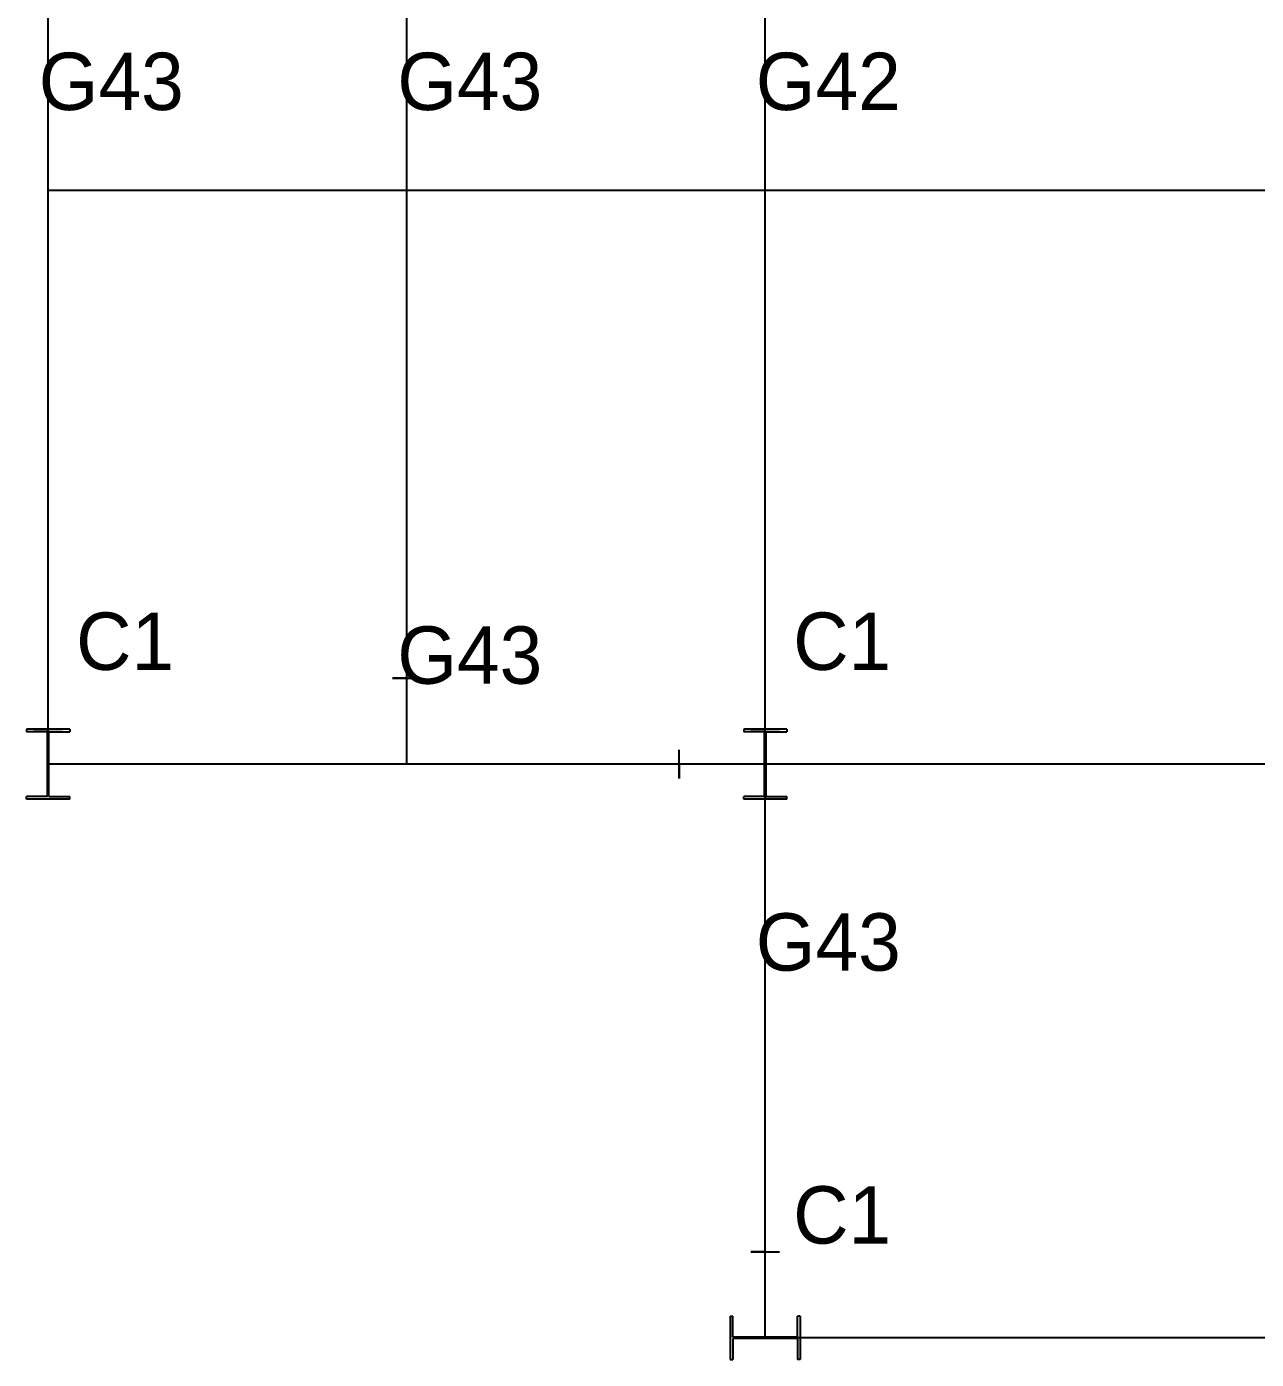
# Model space of a CAD drawing. Extents: x -150 to 68522, y -150 to 33063.
# Drawn here: x -150 to 8425, y -150 to 9141 of the extents above; entities that cross this region are included whole.
import ezdxf
from ezdxf.enums import TextEntityAlignment as Align

# ---------------------------------------------------------------- set-up
doc = ezdxf.new("R2010")
doc.units = 0
doc.layers.get('0').update_dxf_attribs({"color": 2, "linetype": 'CONTINUOUS'})

msp = doc.modelspace()

# ---------------------------------------------------------------- linework, layer by layer
for p, q in [((0, 8000), (0, 12000)), ((0, 4000, 3330), (0, 12000, 3330)), ((0, 4000, 6460), (0, 12000, 6460)), ((0, 4000, 9590), (0, 12000, 9590)), ((2500, 4000, 3330), (2500, 12000, 3330)), ((2500, 4000, 6460), (2500, 12000, 6460)), ((2500, 4000, 9590), (2500, 12000, 9590)), ((5000, 8000), (5000, 12000)), ((5000, 4000, 3330), (5000, 12000, 3330)), ((5000, 4000, 6460), (5000, 12000, 6460)), ((5000, 4000, 9590), (5000, 12000, 9590)), ((0, 4000), (0, 8000)), ((5000, 8000), (0, 8000)), ((5000, 4000), (5000, 8000)), ((12500, 8000), (5000, 8000)), ((5000, 4000), (0, 4000)), ((0, 4000), (0, 4000, 3330)), ((5000, 4000, 3330), (0, 4000, 3330)), ((0, 4000, 3330), (0, 4000, 6460)), ((0, 4000, 6460), (0, 4000, 9590)), ((5000, 4000, 6460), (0, 4000, 6460)), ((5000, 4000, 9590), (0, 4000, 9590)), ((5000, 0), (5000, 4000)), ((12500, 4000), (5000, 4000)), ((5000, 4000), (5000, 4000, 3330)), ((12500, 4000, 3330), (5000, 4000, 3330)), ((5000, 0, 3330), (5000, 4000, 3330)), ((5000, 4000, 3330), (5000, 4000, 6460)), ((5000, 4000, 6460), (5000, 4000, 9590)), ((12500, 4000, 6460), (5000, 4000, 6460)), ((5000, 0, 6460), (5000, 4000, 6460)), ((12500, 4000, 9590), (5000, 4000, 9590)), ((5000, 0, 9590), (5000, 4000, 9590)), ((12500, 0), (5000, 0)), ((5000, 0), (5000, 0, 3330)), ((12500, 0, 3330), (5000, 0, 3330)), ((5000, 0, 3330), (5000, 0, 6460)), ((5000, 0, 6460), (5000, 0, 9590)), ((12500, 0, 6460), (5000, 0, 6460)), ((12500, 0, 9590), (5000, 0, 9590))]:
    msp.add_line(p, q)
at = {"layer": 'C1'}
for p, q in [((150, 4244), (-150, 4244)), ((-150, 4244), (-150, 4226)), ((150, 4244, 3330), (-150, 4244, 3330)), ((-150, 4244, 3330), (-150, 4226, 3330)), ((150, 4244, 6460), (-150, 4244, 6460)), ((-150, 4244, 6460), (-150, 4226, 6460)), ((-5.5, 4226), (-150, 4226)), ((-5.5, 4226, 3330), (-150, 4226, 3330)), ((-5.5, 4226, 6460), (-150, 4226, 6460)), ((-5.5, 3774), (-5.5, 4226)), ((-5.5, 4226), (-5.5, 4226)), ((-5.5, 4226), (-5.5, 4226)), ((-5.5, 4226), (-5.5, 4226)), ((-5.5, 3774, 3330), (-5.5, 4226, 3330)), ((-5.5, 4226, 3330), (-5.5, 4226, 3330)), ((-5.5, 4226, 3330), (-5.5, 4226, 3330)), ((-5.5, 4226, 3330), (-5.5, 4226, 3330)), ((-5.5, 3774, 6460), (-5.5, 4226, 6460)), ((-5.5, 4226, 6460), (-5.5, 4226, 6460)), ((-5.5, 4226, 6460), (-5.5, 4226, 6460)), ((-5.5, 4226, 6460), (-5.5, 4226, 6460)), ((5.5, 3774), (5.5, 4226)), ((5.5, 4226), (5.5, 4226)), ((5.5, 4226), (5.5, 4226)), ((5.5, 4226), (5.5, 4226)), ((5.5, 4226), (150, 4226)), ((5.5, 3774, 3330), (5.5, 4226, 3330)), ((5.5, 4226, 3330), (5.5, 4226, 3330)), ((5.5, 4226, 3330), (5.5, 4226, 3330)), ((5.5, 4226, 3330), (5.5, 4226, 3330)), ((5.5, 4226, 3330), (150, 4226, 3330)), ((5.5, 3774, 6460), (5.5, 4226, 6460)), ((5.5, 4226, 6460), (5.5, 4226, 6460)), ((5.5, 4226, 6460), (5.5, 4226, 6460)), ((5.5, 4226, 6460), (5.5, 4226, 6460)), ((5.5, 4226, 6460), (150, 4226, 6460)), ((150, 4244), (150, 4226)), ((150, 4244, 3330), (150, 4226, 3330)), ((150, 4244, 6460), (150, 4226, 6460)), ((5150, 4244), (4850, 4244)), ((4850, 4244), (4850, 4226)), ((5150, 4244, 3330), (4850, 4244, 3330)), ((4850, 4244, 3330), (4850, 4226, 3330)), ((5150, 4244, 6460), (4850, 4244, 6460)), ((4850, 4244, 6460), (4850, 4226, 6460)), ((4994.5, 4226), (4850, 4226)), ((4994.5, 4226, 3330), (4850, 4226, 3330)), ((4994.5, 4226, 6460), (4850, 4226, 6460)), ((4994.5, 3774), (4994.5, 4226)), ((4994.5, 4226), (4994.5, 4226)), ((4994.5, 4226), (4994.5, 4226)), ((4994.5, 4226), (4994.5, 4226)), ((4994.5, 3774, 3330), (4994.5, 4226, 3330)), ((4994.5, 4226, 3330), (4994.5, 4226, 3330)), ((4994.5, 4226, 3330), (4994.5, 4226, 3330)), ((4994.5, 4226, 3330), (4994.5, 4226, 3330)), ((4994.5, 3774, 6460), (4994.5, 4226, 6460)), ((4994.5, 4226, 6460), (4994.5, 4226, 6460)), ((4994.5, 4226, 6460), (4994.5, 4226, 6460)), ((4994.5, 4226, 6460), (4994.5, 4226, 6460)), ((5005.5, 3774), (5005.5, 4226)), ((5005.5, 4226), (5005.5, 4226)), ((5005.5, 4226), (5005.5, 4226)), ((5005.5, 4226), (5005.5, 4226)), ((5005.5, 4226), (5150, 4226)), ((5005.5, 3774, 3330), (5005.5, 4226, 3330)), ((5005.5, 4226, 3330), (5005.5, 4226, 3330)), ((5005.5, 4226, 3330), (5005.5, 4226, 3330)), ((5005.5, 4226, 3330), (5005.5, 4226, 3330)), ((5005.5, 4226, 3330), (5150, 4226, 3330)), ((5005.5, 3774, 6460), (5005.5, 4226, 6460)), ((5005.5, 4226, 6460), (5005.5, 4226, 6460)), ((5005.5, 4226, 6460), (5005.5, 4226, 6460)), ((5005.5, 4226, 6460), (5005.5, 4226, 6460)), ((5005.5, 4226, 6460), (5150, 4226, 6460)), ((5150, 4244), (5150, 4226)), ((5150, 4244, 3330), (5150, 4226, 3330)), ((5150, 4244, 6460), (5150, 4226, 6460)), ((-5.5, 3774), (-150, 3774)), ((-150, 3756), (-150, 3774)), ((-5.5, 3774, 3330), (-150, 3774, 3330)), ((-150, 3756, 3330), (-150, 3774, 3330)), ((-5.5, 3774, 6460), (-150, 3774, 6460)), ((-150, 3756, 6460), (-150, 3774, 6460)), ((150, 3756), (-150, 3756)), ((150, 3756, 3330), (-150, 3756, 3330)), ((150, 3756, 6460), (-150, 3756, 6460)), ((-5.5, 3774), (-5.5, 3774)), ((-5.5, 3774), (-5.5, 3774)), ((-5.5, 3774), (-5.5, 3774)), ((-5.5, 3774, 3330), (-5.5, 3774, 3330)), ((-5.5, 3774, 3330), (-5.5, 3774, 3330)), ((-5.5, 3774, 3330), (-5.5, 3774, 3330)), ((-5.5, 3774, 6460), (-5.5, 3774, 6460)), ((-5.5, 3774, 6460), (-5.5, 3774, 6460)), ((-5.5, 3774, 6460), (-5.5, 3774, 6460)), ((5.5, 3774), (5.5, 3774)), ((5.5, 3774), (5.5, 3774)), ((5.5, 3774), (5.5, 3774)), ((5.5, 3774), (150, 3774)), ((5.5, 3774, 3330), (5.5, 3774, 3330)), ((5.5, 3774, 3330), (5.5, 3774, 3330)), ((5.5, 3774, 3330), (5.5, 3774, 3330)), ((5.5, 3774, 3330), (150, 3774, 3330)), ((5.5, 3774, 6460), (5.5, 3774, 6460)), ((5.5, 3774, 6460), (5.5, 3774, 6460)), ((5.5, 3774, 6460), (5.5, 3774, 6460)), ((5.5, 3774, 6460), (150, 3774, 6460)), ((150, 3756), (150, 3774)), ((150, 3756, 3330), (150, 3774, 3330)), ((150, 3756, 6460), (150, 3774, 6460)), ((4994.5, 3774), (4850, 3774)), ((4850, 3756), (4850, 3774)), ((4994.5, 3774, 3330), (4850, 3774, 3330)), ((4850, 3756, 3330), (4850, 3774, 3330)), ((4994.5, 3774, 6460), (4850, 3774, 6460)), ((4850, 3756, 6460), (4850, 3774, 6460)), ((5150, 3756), (4850, 3756)), ((5150, 3756, 3330), (4850, 3756, 3330)), ((5150, 3756, 6460), (4850, 3756, 6460)), ((4994.5, 3774), (4994.5, 3774)), ((4994.5, 3774), (4994.5, 3774)), ((4994.5, 3774), (4994.5, 3774)), ((4994.5, 3774, 3330), (4994.5, 3774, 3330)), ((4994.5, 3774, 3330), (4994.5, 3774, 3330)), ((4994.5, 3774, 3330), (4994.5, 3774, 3330)), ((4994.5, 3774, 6460), (4994.5, 3774, 6460)), ((4994.5, 3774, 6460), (4994.5, 3774, 6460)), ((4994.5, 3774, 6460), (4994.5, 3774, 6460)), ((5005.5, 3774), (5005.5, 3774)), ((5005.5, 3774), (5005.5, 3774)), ((5005.5, 3774), (5005.5, 3774)), ((5005.5, 3774), (5150, 3774)), ((5005.5, 3774, 3330), (5005.5, 3774, 3330)), ((5005.5, 3774, 3330), (5005.5, 3774, 3330)), ((5005.5, 3774, 3330), (5005.5, 3774, 3330)), ((5005.5, 3774, 3330), (5150, 3774, 3330)), ((5005.5, 3774, 6460), (5005.5, 3774, 6460)), ((5005.5, 3774, 6460), (5005.5, 3774, 6460)), ((5005.5, 3774, 6460), (5005.5, 3774, 6460)), ((5005.5, 3774, 6460), (5150, 3774, 6460)), ((5150, 3756), (5150, 3774)), ((5150, 3756, 3330), (5150, 3774, 3330)), ((5150, 3756, 6460), (5150, 3774, 6460)), ((4756, 150), (4756, -150)), ((4756, 150), (4774, 150)), ((4756, 150, 3330), (4756, -150, 3330)), ((4756, 150, 3330), (4774, 150, 3330)), ((4756, 150, 6460), (4756, -150, 6460)), ((4756, 150, 6460), (4774, 150, 6460)), ((4774, 5.5), (4774, 150)), ((4774, 5.5, 3330), (4774, 150, 3330)), ((4774, 5.5, 6460), (4774, 150, 6460)), ((5226, 5.5), (5226, 150)), ((5244, 150), (5226, 150)), ((5226, 5.5, 3330), (5226, 150, 3330)), ((5244, 150, 3330), (5226, 150, 3330)), ((5226, 5.5, 6460), (5226, 150, 6460)), ((5244, 150, 6460), (5226, 150, 6460)), ((5244, 150), (5244, -150)), ((5244, 150, 3330), (5244, -150, 3330)), ((5244, 150, 6460), (5244, -150, 6460)), ((5226, 5.5), (4774, 5.5)), ((4774, 5.5), (4774, 5.5)), ((4774, 5.5), (4774, 5.5)), ((4774, 5.5), (4774, 5.5)), ((5226, 5.5, 3330), (4774, 5.5, 3330)), ((4774, 5.5, 3330), (4774, 5.5, 3330)), ((4774, 5.5, 3330), (4774, 5.5, 3330)), ((4774, 5.5, 3330), (4774, 5.5, 3330)), ((5226, 5.5, 6460), (4774, 5.5, 6460)), ((4774, 5.5, 6460), (4774, 5.5, 6460)), ((4774, 5.5, 6460), (4774, 5.5, 6460)), ((4774, 5.5, 6460), (4774, 5.5, 6460)), ((5226, 5.5), (5226, 5.5)), ((5226, 5.5), (5226, 5.5)), ((5226, 5.5), (5226, 5.5)), ((5226, 5.5, 3330), (5226, 5.5, 3330)), ((5226, 5.5, 3330), (5226, 5.5, 3330)), ((5226, 5.5, 3330), (5226, 5.5, 3330)), ((5226, 5.5, 6460), (5226, 5.5, 6460)), ((5226, 5.5, 6460), (5226, 5.5, 6460)), ((5226, 5.5, 6460), (5226, 5.5, 6460)), ((5226, -5.5), (4774, -5.5)), ((4774, -5.5), (4774, -5.5)), ((4774, -5.5), (4774, -5.5)), ((4774, -5.5), (4774, -5.5)), ((4774, -5.5), (4774, -150)), ((5226, -5.5, 3330), (4774, -5.5, 3330)), ((4774, -5.5, 3330), (4774, -5.5, 3330)), ((4774, -5.5, 3330), (4774, -5.5, 3330)), ((4774, -5.5, 3330), (4774, -5.5, 3330)), ((4774, -5.5, 3330), (4774, -150, 3330)), ((5226, -5.5, 6460), (4774, -5.5, 6460)), ((4774, -5.5, 6460), (4774, -5.5, 6460)), ((4774, -5.5, 6460), (4774, -5.5, 6460)), ((4774, -5.5, 6460), (4774, -5.5, 6460)), ((4774, -5.5, 6460), (4774, -150, 6460)), ((5226, -5.5), (5226, -5.5)), ((5226, -5.5), (5226, -5.5)), ((5226, -5.5), (5226, -5.5)), ((5226, -5.5), (5226, -150)), ((5226, -5.5, 3330), (5226, -5.5, 3330)), ((5226, -5.5, 3330), (5226, -5.5, 3330)), ((5226, -5.5, 3330), (5226, -5.5, 3330)), ((5226, -5.5, 3330), (5226, -150, 3330)), ((5226, -5.5, 6460), (5226, -5.5, 6460)), ((5226, -5.5, 6460), (5226, -5.5, 6460)), ((5226, -5.5, 6460), (5226, -5.5, 6460)), ((5226, -5.5, 6460), (5226, -150, 6460)), ((4756, -150), (4774, -150)), ((4756, -150, 3330), (4774, -150, 3330)), ((4756, -150, 6460), (4774, -150, 6460)), ((5244, -150), (5226, -150)), ((5244, -150, 3330), (5226, -150, 3330)), ((5244, -150, 6460), (5226, -150, 6460))]:
    msp.add_line(p, q, dxfattribs=at)
at = {"layer": 'G42', "extrusion": (0, 1, 0)}
for p, q in [((4900, 4244, 3530), (5100, 4244, 3530)), ((4900, 4244, 3130), (5100, 4244, 3130)), ((4995.5, 4244, 3516), (4900, 4244, 3516)), ((4900, 4244, 3530), (4900, 4244, 3516)), ((4995.5, 4244, 3144), (4900, 4244, 3144)), ((4900, 4244, 3130), (4900, 4244, 3144)), ((4900, 4244, 6660), (5100, 4244, 6660)), ((4900, 4244, 6260), (5100, 4244, 6260)), ((4995.5, 4244, 6646), (4900, 4244, 6646)), ((4900, 4244, 6660), (4900, 4244, 6646)), ((4995.5, 4244, 6274), (4900, 4244, 6274)), ((4900, 4244, 6260), (4900, 4244, 6274)), ((4900, 4244, 9790), (5100, 4244, 9790)), ((4900, 4244, 9390), (5100, 4244, 9390)), ((4995.5, 4244, 9776), (4900, 4244, 9776)), ((4900, 4244, 9790), (4900, 4244, 9776)), ((4995.5, 4244, 9404), (4900, 4244, 9404)), ((4900, 4244, 9390), (4900, 4244, 9404)), ((4995.5, 4244, 3144), (4995.5, 4244, 3516)), ((4995.5, 4244, 3516), (4995.5, 4244, 3516)), ((4995.5, 4244, 3144), (4995.5, 4244, 3144)), ((4995.5, 4244, 3516), (4995.5, 4244, 3516)), ((4995.5, 4244, 3144), (4995.5, 4244, 3144)), ((4995.5, 4244, 3516), (4995.5, 4244, 3516)), ((4995.5, 4244, 3144), (4995.5, 4244, 3144)), ((4995.5, 4244, 6274), (4995.5, 4244, 6646)), ((4995.5, 4244, 6646), (4995.5, 4244, 6646)), ((4995.5, 4244, 6274), (4995.5, 4244, 6274)), ((4995.5, 4244, 6646), (4995.5, 4244, 6646)), ((4995.5, 4244, 6274), (4995.5, 4244, 6274)), ((4995.5, 4244, 6646), (4995.5, 4244, 6646)), ((4995.5, 4244, 6274), (4995.5, 4244, 6274)), ((4995.5, 4244, 9404), (4995.5, 4244, 9776)), ((4995.5, 4244, 9776), (4995.5, 4244, 9776)), ((4995.5, 4244, 9404), (4995.5, 4244, 9404)), ((4995.5, 4244, 9776), (4995.5, 4244, 9776)), ((4995.5, 4244, 9404), (4995.5, 4244, 9404)), ((4995.5, 4244, 9776), (4995.5, 4244, 9776)), ((4995.5, 4244, 9404), (4995.5, 4244, 9404)), ((5004.5, 4244, 3144), (5004.5, 4244, 3516)), ((5004.5, 4244, 3144), (5004.5, 4244, 3144)), ((5004.5, 4244, 3516), (5004.5, 4244, 3516)), ((5004.5, 4244, 3144), (5004.5, 4244, 3144)), ((5004.5, 4244, 3516), (5004.5, 4244, 3516)), ((5004.5, 4244, 3144), (5004.5, 4244, 3144)), ((5004.5, 4244, 3516), (5004.5, 4244, 3516)), ((5004.5, 4244, 3516), (5100, 4244, 3516)), ((5004.5, 4244, 3144), (5100, 4244, 3144)), ((5004.5, 4244, 6274), (5004.5, 4244, 6646)), ((5004.5, 4244, 6274), (5004.5, 4244, 6274)), ((5004.5, 4244, 6646), (5004.5, 4244, 6646)), ((5004.5, 4244, 6274), (5004.5, 4244, 6274)), ((5004.5, 4244, 6646), (5004.5, 4244, 6646)), ((5004.5, 4244, 6274), (5004.5, 4244, 6274)), ((5004.5, 4244, 6646), (5004.5, 4244, 6646)), ((5004.5, 4244, 6646), (5100, 4244, 6646)), ((5004.5, 4244, 6274), (5100, 4244, 6274)), ((5004.5, 4244, 9404), (5004.5, 4244, 9776)), ((5004.5, 4244, 9404), (5004.5, 4244, 9404)), ((5004.5, 4244, 9776), (5004.5, 4244, 9776)), ((5004.5, 4244, 9404), (5004.5, 4244, 9404)), ((5004.5, 4244, 9776), (5004.5, 4244, 9776)), ((5004.5, 4244, 9404), (5004.5, 4244, 9404)), ((5004.5, 4244, 9776), (5004.5, 4244, 9776)), ((5004.5, 4244, 9776), (5100, 4244, 9776)), ((5004.5, 4244, 9404), (5100, 4244, 9404)), ((5100, 4244, 3530), (5100, 4244, 3516)), ((5100, 4244, 3130), (5100, 4244, 3144)), ((5100, 4244, 6660), (5100, 4244, 6646)), ((5100, 4244, 6260), (5100, 4244, 6274)), ((5100, 4244, 9790), (5100, 4244, 9776)), ((5100, 4244, 9390), (5100, 4244, 9404))]:
    msp.add_line(p, q, dxfattribs=at)
at = {"layer": 'G43', "extrusion": (0, 1, 0)}
for p, q in [((2400, 4600, 3530), (2600, 4600, 3530)), ((2400, 4600, 3130), (2600, 4600, 3130)), ((2496, 4600, 3517), (2400, 4600, 3517)), ((2400, 4600, 3530), (2400, 4600, 3517)), ((2496, 4600, 3143), (2400, 4600, 3143)), ((2400, 4600, 3130), (2400, 4600, 3143)), ((2400, 4600, 6660), (2600, 4600, 6660)), ((2400, 4600, 6260), (2600, 4600, 6260)), ((2496, 4600, 6647), (2400, 4600, 6647)), ((2400, 4600, 6660), (2400, 4600, 6647)), ((2496, 4600, 6273), (2400, 4600, 6273)), ((2400, 4600, 6260), (2400, 4600, 6273)), ((2400, 4600, 9790), (2600, 4600, 9790)), ((2400, 4600, 9390), (2600, 4600, 9390)), ((2496, 4600, 9777), (2400, 4600, 9777)), ((2400, 4600, 9790), (2400, 4600, 9777)), ((2496, 4600, 9403), (2400, 4600, 9403)), ((2400, 4600, 9390), (2400, 4600, 9403)), ((2496, 4600, 3143), (2496, 4600, 3517)), ((2496, 4600, 3517), (2496, 4600, 3517)), ((2496, 4600, 3143), (2496, 4600, 3143)), ((2496, 4600, 3517), (2496, 4600, 3517)), ((2496, 4600, 3143), (2496, 4600, 3143)), ((2496, 4600, 3517), (2496, 4600, 3517)), ((2496, 4600, 3143), (2496, 4600, 3143)), ((2496, 4600, 6273), (2496, 4600, 6647)), ((2496, 4600, 6647), (2496, 4600, 6647)), ((2496, 4600, 6273), (2496, 4600, 6273)), ((2496, 4600, 6647), (2496, 4600, 6647)), ((2496, 4600, 6273), (2496, 4600, 6273)), ((2496, 4600, 6647), (2496, 4600, 6647)), ((2496, 4600, 6273), (2496, 4600, 6273)), ((2496, 4600, 9403), (2496, 4600, 9777)), ((2496, 4600, 9777), (2496, 4600, 9777)), ((2496, 4600, 9403), (2496, 4600, 9403)), ((2496, 4600, 9777), (2496, 4600, 9777)), ((2496, 4600, 9403), (2496, 4600, 9403)), ((2496, 4600, 9777), (2496, 4600, 9777)), ((2496, 4600, 9403), (2496, 4600, 9403)), ((2504, 4600, 3143), (2504, 4600, 3517)), ((2504, 4600, 3143), (2504, 4600, 3143)), ((2504, 4600, 3517), (2504, 4600, 3517)), ((2504, 4600, 3143), (2504, 4600, 3143)), ((2504, 4600, 3517), (2504, 4600, 3517)), ((2504, 4600, 3143), (2504, 4600, 3143)), ((2504, 4600, 3517), (2504, 4600, 3517)), ((2504, 4600, 3517), (2600, 4600, 3517)), ((2504, 4600, 3143), (2600, 4600, 3143)), ((2504, 4600, 6273), (2504, 4600, 6647)), ((2504, 4600, 6273), (2504, 4600, 6273)), ((2504, 4600, 6647), (2504, 4600, 6647)), ((2504, 4600, 6273), (2504, 4600, 6273)), ((2504, 4600, 6647), (2504, 4600, 6647)), ((2504, 4600, 6273), (2504, 4600, 6273)), ((2504, 4600, 6647), (2504, 4600, 6647)), ((2504, 4600, 6647), (2600, 4600, 6647)), ((2504, 4600, 6273), (2600, 4600, 6273)), ((2504, 4600, 9403), (2504, 4600, 9777)), ((2504, 4600, 9403), (2504, 4600, 9403)), ((2504, 4600, 9777), (2504, 4600, 9777)), ((2504, 4600, 9403), (2504, 4600, 9403)), ((2504, 4600, 9777), (2504, 4600, 9777)), ((2504, 4600, 9403), (2504, 4600, 9403)), ((2504, 4600, 9777), (2504, 4600, 9777)), ((2504, 4600, 9777), (2600, 4600, 9777)), ((2504, 4600, 9403), (2600, 4600, 9403)), ((2600, 4600, 3530), (2600, 4600, 3517)), ((2600, 4600, 3130), (2600, 4600, 3143)), ((2600, 4600, 6660), (2600, 4600, 6647)), ((2600, 4600, 6260), (2600, 4600, 6273)), ((2600, 4600, 9790), (2600, 4600, 9777)), ((2600, 4600, 9390), (2600, 4600, 9403)), ((-100, 4244, 3530), (100, 4244, 3530)), ((-100, 4244, 3130), (100, 4244, 3130)), ((-4, 4244, 3517), (-100, 4244, 3517)), ((-100, 4244, 3530), (-100, 4244, 3517)), ((-4, 4244, 3143), (-100, 4244, 3143)), ((-100, 4244, 3130), (-100, 4244, 3143)), ((-100, 4244, 6660), (100, 4244, 6660)), ((-100, 4244, 6260), (100, 4244, 6260)), ((-4, 4244, 6647), (-100, 4244, 6647)), ((-100, 4244, 6660), (-100, 4244, 6647)), ((-4, 4244, 6273), (-100, 4244, 6273)), ((-100, 4244, 6260), (-100, 4244, 6273)), ((-100, 4244, 9790), (100, 4244, 9790)), ((-100, 4244, 9390), (100, 4244, 9390)), ((-4, 4244, 9777), (-100, 4244, 9777)), ((-100, 4244, 9790), (-100, 4244, 9777)), ((-4, 4244, 9403), (-100, 4244, 9403)), ((-100, 4244, 9390), (-100, 4244, 9403)), ((-4, 4244, 3143), (-4, 4244, 3517)), ((-4, 4244, 3517), (-4, 4244, 3517)), ((-4, 4244, 3143), (-4, 4244, 3143)), ((-4, 4244, 3517), (-4, 4244, 3517)), ((-4, 4244, 3143), (-4, 4244, 3143)), ((-4, 4244, 3517), (-4, 4244, 3517)), ((-4, 4244, 3143), (-4, 4244, 3143)), ((-4, 4244, 6273), (-4, 4244, 6647)), ((-4, 4244, 6647), (-4, 4244, 6647)), ((-4, 4244, 6273), (-4, 4244, 6273)), ((-4, 4244, 6647), (-4, 4244, 6647)), ((-4, 4244, 6273), (-4, 4244, 6273)), ((-4, 4244, 6647), (-4, 4244, 6647)), ((-4, 4244, 6273), (-4, 4244, 6273)), ((-4, 4244, 9403), (-4, 4244, 9777)), ((-4, 4244, 9777), (-4, 4244, 9777)), ((-4, 4244, 9403), (-4, 4244, 9403)), ((-4, 4244, 9777), (-4, 4244, 9777)), ((-4, 4244, 9403), (-4, 4244, 9403)), ((-4, 4244, 9777), (-4, 4244, 9777)), ((-4, 4244, 9403), (-4, 4244, 9403)), ((4, 4244, 3143), (4, 4244, 3517)), ((4, 4244, 3143), (4, 4244, 3143)), ((4, 4244, 3517), (4, 4244, 3517)), ((4, 4244, 3143), (4, 4244, 3143)), ((4, 4244, 3517), (4, 4244, 3517)), ((4, 4244, 3143), (4, 4244, 3143)), ((4, 4244, 3517), (4, 4244, 3517)), ((4, 4244, 3517), (100, 4244, 3517)), ((4, 4244, 3143), (100, 4244, 3143)), ((4, 4244, 6273), (4, 4244, 6647)), ((4, 4244, 6273), (4, 4244, 6273)), ((4, 4244, 6647), (4, 4244, 6647)), ((4, 4244, 6273), (4, 4244, 6273)), ((4, 4244, 6647), (4, 4244, 6647)), ((4, 4244, 6273), (4, 4244, 6273)), ((4, 4244, 6647), (4, 4244, 6647)), ((4, 4244, 6647), (100, 4244, 6647)), ((4, 4244, 6273), (100, 4244, 6273)), ((4, 4244, 9403), (4, 4244, 9777)), ((4, 4244, 9403), (4, 4244, 9403)), ((4, 4244, 9777), (4, 4244, 9777)), ((4, 4244, 9403), (4, 4244, 9403)), ((4, 4244, 9777), (4, 4244, 9777)), ((4, 4244, 9403), (4, 4244, 9403)), ((4, 4244, 9777), (4, 4244, 9777)), ((4, 4244, 9777), (100, 4244, 9777)), ((4, 4244, 9403), (100, 4244, 9403)), ((100, 4244, 3530), (100, 4244, 3517)), ((100, 4244, 3130), (100, 4244, 3143)), ((100, 4244, 6660), (100, 4244, 6647)), ((100, 4244, 6260), (100, 4244, 6273)), ((100, 4244, 9790), (100, 4244, 9777)), ((100, 4244, 9390), (100, 4244, 9403)), ((4900, 600, 3530), (5100, 600, 3530)), ((4900, 600, 3130), (5100, 600, 3130)), ((4996, 600, 3517), (4900, 600, 3517)), ((4900, 600, 3530), (4900, 600, 3517)), ((4996, 600, 3143), (4900, 600, 3143)), ((4900, 600, 3130), (4900, 600, 3143)), ((4900, 600, 6660), (5100, 600, 6660)), ((4900, 600, 6260), (5100, 600, 6260)), ((4996, 600, 6647), (4900, 600, 6647)), ((4900, 600, 6660), (4900, 600, 6647)), ((4996, 600, 6273), (4900, 600, 6273)), ((4900, 600, 6260), (4900, 600, 6273)), ((4900, 600, 9790), (5100, 600, 9790)), ((4900, 600, 9390), (5100, 600, 9390)), ((4996, 600, 9777), (4900, 600, 9777)), ((4900, 600, 9790), (4900, 600, 9777)), ((4996, 600, 9403), (4900, 600, 9403)), ((4900, 600, 9390), (4900, 600, 9403)), ((4996, 600, 3143), (4996, 600, 3517)), ((4996, 600, 3517), (4996, 600, 3517)), ((4996, 600, 3143), (4996, 600, 3143)), ((4996, 600, 3517), (4996, 600, 3517)), ((4996, 600, 3143), (4996, 600, 3143)), ((4996, 600, 3517), (4996, 600, 3517)), ((4996, 600, 3143), (4996, 600, 3143)), ((4996, 600, 6273), (4996, 600, 6647)), ((4996, 600, 6647), (4996, 600, 6647)), ((4996, 600, 6273), (4996, 600, 6273)), ((4996, 600, 6647), (4996, 600, 6647)), ((4996, 600, 6273), (4996, 600, 6273)), ((4996, 600, 6647), (4996, 600, 6647)), ((4996, 600, 6273), (4996, 600, 6273)), ((4996, 600, 9403), (4996, 600, 9777)), ((4996, 600, 9777), (4996, 600, 9777)), ((4996, 600, 9403), (4996, 600, 9403)), ((4996, 600, 9777), (4996, 600, 9777)), ((4996, 600, 9403), (4996, 600, 9403)), ((4996, 600, 9777), (4996, 600, 9777)), ((4996, 600, 9403), (4996, 600, 9403)), ((5004, 600, 3143), (5004, 600, 3517)), ((5004, 600, 3143), (5004, 600, 3143)), ((5004, 600, 3517), (5004, 600, 3517)), ((5004, 600, 3143), (5004, 600, 3143)), ((5004, 600, 3517), (5004, 600, 3517)), ((5004, 600, 3143), (5004, 600, 3143)), ((5004, 600, 3517), (5004, 600, 3517)), ((5004, 600, 3517), (5100, 600, 3517)), ((5004, 600, 3143), (5100, 600, 3143)), ((5004, 600, 6273), (5004, 600, 6647)), ((5004, 600, 6273), (5004, 600, 6273)), ((5004, 600, 6647), (5004, 600, 6647)), ((5004, 600, 6273), (5004, 600, 6273)), ((5004, 600, 6647), (5004, 600, 6647)), ((5004, 600, 6273), (5004, 600, 6273)), ((5004, 600, 6647), (5004, 600, 6647)), ((5004, 600, 6647), (5100, 600, 6647)), ((5004, 600, 6273), (5100, 600, 6273)), ((5004, 600, 9403), (5004, 600, 9777)), ((5004, 600, 9403), (5004, 600, 9403)), ((5004, 600, 9777), (5004, 600, 9777)), ((5004, 600, 9403), (5004, 600, 9403)), ((5004, 600, 9777), (5004, 600, 9777)), ((5004, 600, 9403), (5004, 600, 9403)), ((5004, 600, 9777), (5004, 600, 9777)), ((5004, 600, 9777), (5100, 600, 9777)), ((5004, 600, 9403), (5100, 600, 9403)), ((5100, 600, 3530), (5100, 600, 3517)), ((5100, 600, 3130), (5100, 600, 3143)), ((5100, 600, 6660), (5100, 600, 6647)), ((5100, 600, 6260), (5100, 600, 6273)), ((5100, 600, 9790), (5100, 600, 9777)), ((5100, 600, 9390), (5100, 600, 9403))]:
    msp.add_line(p, q, dxfattribs=at)
at = {"layer": 'G43', "extrusion": (-1, 0, 0)}
for p, q in [((4400, 3900, 3530), (4400, 4100, 3530)), ((4400, 3900, 3130), (4400, 4100, 3130)), ((4400, 4004, 3517), (4400, 4100, 3517)), ((4400, 4100, 3530), (4400, 4100, 3517)), ((4400, 4004, 3143), (4400, 4100, 3143)), ((4400, 4100, 3130), (4400, 4100, 3143)), ((4400, 3900, 6660), (4400, 4100, 6660)), ((4400, 3900, 6260), (4400, 4100, 6260)), ((4400, 4004, 6647), (4400, 4100, 6647)), ((4400, 4100, 6660), (4400, 4100, 6647)), ((4400, 4004, 6273), (4400, 4100, 6273)), ((4400, 4100, 6260), (4400, 4100, 6273)), ((4400, 3900, 9790), (4400, 4100, 9790)), ((4400, 3900, 9390), (4400, 4100, 9390)), ((4400, 4004, 9777), (4400, 4100, 9777)), ((4400, 4100, 9790), (4400, 4100, 9777)), ((4400, 4004, 9403), (4400, 4100, 9403)), ((4400, 4100, 9390), (4400, 4100, 9403)), ((4400, 4004, 3143), (4400, 4004, 3517)), ((4400, 4004, 3143), (4400, 4004, 3143)), ((4400, 4004, 3517), (4400, 4004, 3517)), ((4400, 4004, 3143), (4400, 4004, 3143)), ((4400, 4004, 3517), (4400, 4004, 3517)), ((4400, 4004, 3143), (4400, 4004, 3143)), ((4400, 4004, 3517), (4400, 4004, 3517)), ((4400, 4004, 6273), (4400, 4004, 6647)), ((4400, 4004, 6273), (4400, 4004, 6273)), ((4400, 4004, 6647), (4400, 4004, 6647)), ((4400, 4004, 6273), (4400, 4004, 6273)), ((4400, 4004, 6647), (4400, 4004, 6647)), ((4400, 4004, 6273), (4400, 4004, 6273)), ((4400, 4004, 6647), (4400, 4004, 6647)), ((4400, 4004, 9403), (4400, 4004, 9777)), ((4400, 4004, 9403), (4400, 4004, 9403)), ((4400, 4004, 9777), (4400, 4004, 9777)), ((4400, 4004, 9403), (4400, 4004, 9403)), ((4400, 4004, 9777), (4400, 4004, 9777)), ((4400, 4004, 9403), (4400, 4004, 9403)), ((4400, 4004, 9777), (4400, 4004, 9777)), ((4400, 3996, 3143), (4400, 3996, 3517)), ((4400, 3996, 3517), (4400, 3996, 3517)), ((4400, 3996, 3143), (4400, 3996, 3143)), ((4400, 3996, 3517), (4400, 3996, 3517)), ((4400, 3996, 3143), (4400, 3996, 3143)), ((4400, 3996, 3517), (4400, 3996, 3517)), ((4400, 3996, 3143), (4400, 3996, 3143)), ((4400, 3996, 3517), (4400, 3900, 3517)), ((4400, 3996, 3143), (4400, 3900, 3143)), ((4400, 3996, 6273), (4400, 3996, 6647)), ((4400, 3996, 6647), (4400, 3996, 6647)), ((4400, 3996, 6273), (4400, 3996, 6273)), ((4400, 3996, 6647), (4400, 3996, 6647)), ((4400, 3996, 6273), (4400, 3996, 6273)), ((4400, 3996, 6647), (4400, 3996, 6647)), ((4400, 3996, 6273), (4400, 3996, 6273)), ((4400, 3996, 6647), (4400, 3900, 6647)), ((4400, 3996, 6273), (4400, 3900, 6273)), ((4400, 3996, 9403), (4400, 3996, 9777)), ((4400, 3996, 9777), (4400, 3996, 9777)), ((4400, 3996, 9403), (4400, 3996, 9403)), ((4400, 3996, 9777), (4400, 3996, 9777)), ((4400, 3996, 9403), (4400, 3996, 9403)), ((4400, 3996, 9777), (4400, 3996, 9777)), ((4400, 3996, 9403), (4400, 3996, 9403)), ((4400, 3996, 9777), (4400, 3900, 9777)), ((4400, 3996, 9403), (4400, 3900, 9403)), ((4400, 3900, 3530), (4400, 3900, 3517)), ((4400, 3900, 3130), (4400, 3900, 3143)), ((4400, 3900, 6660), (4400, 3900, 6647)), ((4400, 3900, 6260), (4400, 3900, 6273)), ((4400, 3900, 9790), (4400, 3900, 9777)), ((4400, 3900, 9390), (4400, 3900, 9403))]:
    msp.add_line(p, q, dxfattribs=at)

# ---------------------------------------------------------------- texts
at = {"layer": 'x', "extrusion": (-1, 0, 0)}
for s, p in [('G43', (-8440, 3330, -440)), ('G43', (-8440, 6460, -440)), ('G43', (-8440, 9590, -440)), ('G43', (-8440, 3330, -2940)), ('G43', (-8440, 6460, -2940)), ('G43', (-8440, 9590, -2940)), ('G42', (-8440, 3330, -5440)), ('G42', (-8440, 6460, -5440)), ('G42', (-8440, 9590, -5440)), ('C1', (-4536.8, 1665, -536.8)), ('C1', (-4536.8, 4895, -536.8)), ('C1', (-4536.8, 8025, -536.8)), ('G43', (-4440, 3330, -2940)), ('G43', (-4440, 6460, -2940)), ('G43', (-4440, 9590, -2940)), ('C1', (-4536.8, 1665, -5536.8)), ('C1', (-4536.8, 4895, -5536.8)), ('C1', (-4536.8, 8025, -5536.8)), ('G43', (-2440, 3330, -5440)), ('G43', (-2440, 6460, -5440)), ('G43', (-2440, 9590, -5440)), ('C1', (-536.8, 1665, -5536.8)), ('C1', (-536.8, 4895, -5536.8)), ('C1', (-536.8, 8025, -5536.8))]:
    msp.add_text(s, height=400, dxfattribs=at).set_placement(p, align=Align.BOTTOM_CENTER)
at = {"layer": 'y', "extrusion": (0, -1, 0)}
for s, p in [('G43', (440, 3330, -8440)), ('G43', (440, 6460, -8440)), ('G43', (440, 9590, -8440)), ('G43', (2940, 3330, -8440)), ('G43', (2940, 6460, -8440)), ('G43', (2940, 9590, -8440)), ('G42', (5440, 3330, -8440)), ('G42', (5440, 6460, -8440)), ('G42', (5440, 9590, -8440)), ('C1', (536.8, 1665, -4536.8)), ('C1', (536.8, 4895, -4536.8)), ('C1', (536.8, 8025, -4536.8)), ('C1', (5536.8, 1665, -4536.8)), ('C1', (5536.8, 4895, -4536.8)), ('C1', (5536.8, 8025, -4536.8)), ('G43', (2940, 3330, -4440)), ('G43', (2940, 6460, -4440)), ('G43', (2940, 9590, -4440)), ('G43', (5440, 3330, -2440)), ('G43', (5440, 6460, -2440)), ('G43', (5440, 9590, -2440)), ('C1', (5536.8, 1665, -536.8)), ('C1', (5536.8, 4895, -536.8)), ('C1', (5536.8, 8025, -536.8))]:
    msp.add_text(s, height=400, dxfattribs=at).set_placement(p, align=Align.BOTTOM_CENTER)
at = {"layer": 'z'}
for s, p in [('G43', (440, 8440, 3330)), ('G43', (440, 8440, 6460)), ('G43', (440, 8440, 9590)), ('G43', (2940, 8440, 3330)), ('G43', (2940, 8440, 6460)), ('G43', (2940, 8440, 9590)), ('G42', (5440, 8440, 3330)), ('G42', (5440, 8440, 6460)), ('G42', (5440, 8440, 9590)), ('C1', (536.8, 4536.8, 3330)), ('C1', (536.8, 4536.8, 6460)), ('C1', (536.8, 4536.8, 9590)), ('C1', (5536.8, 4536.8, 3330)), ('C1', (5536.8, 4536.8, 6460)), ('C1', (5536.8, 4536.8, 9590)), ('G43', (2940, 4440, 3330)), ('G43', (2940, 4440, 6460)), ('G43', (2940, 4440, 9590)), ('G43', (5440, 2440, 3330)), ('G43', (5440, 2440, 6460)), ('G43', (5440, 2440, 9590)), ('C1', (5536.8, 536.8, 3330)), ('C1', (5536.8, 536.8, 6460)), ('C1', (5536.8, 536.8, 9590))]:
    msp.add_text(s, height=400, dxfattribs=at).set_placement(p, align=Align.BOTTOM_CENTER)

doc.saveas('drawing.dxf')
